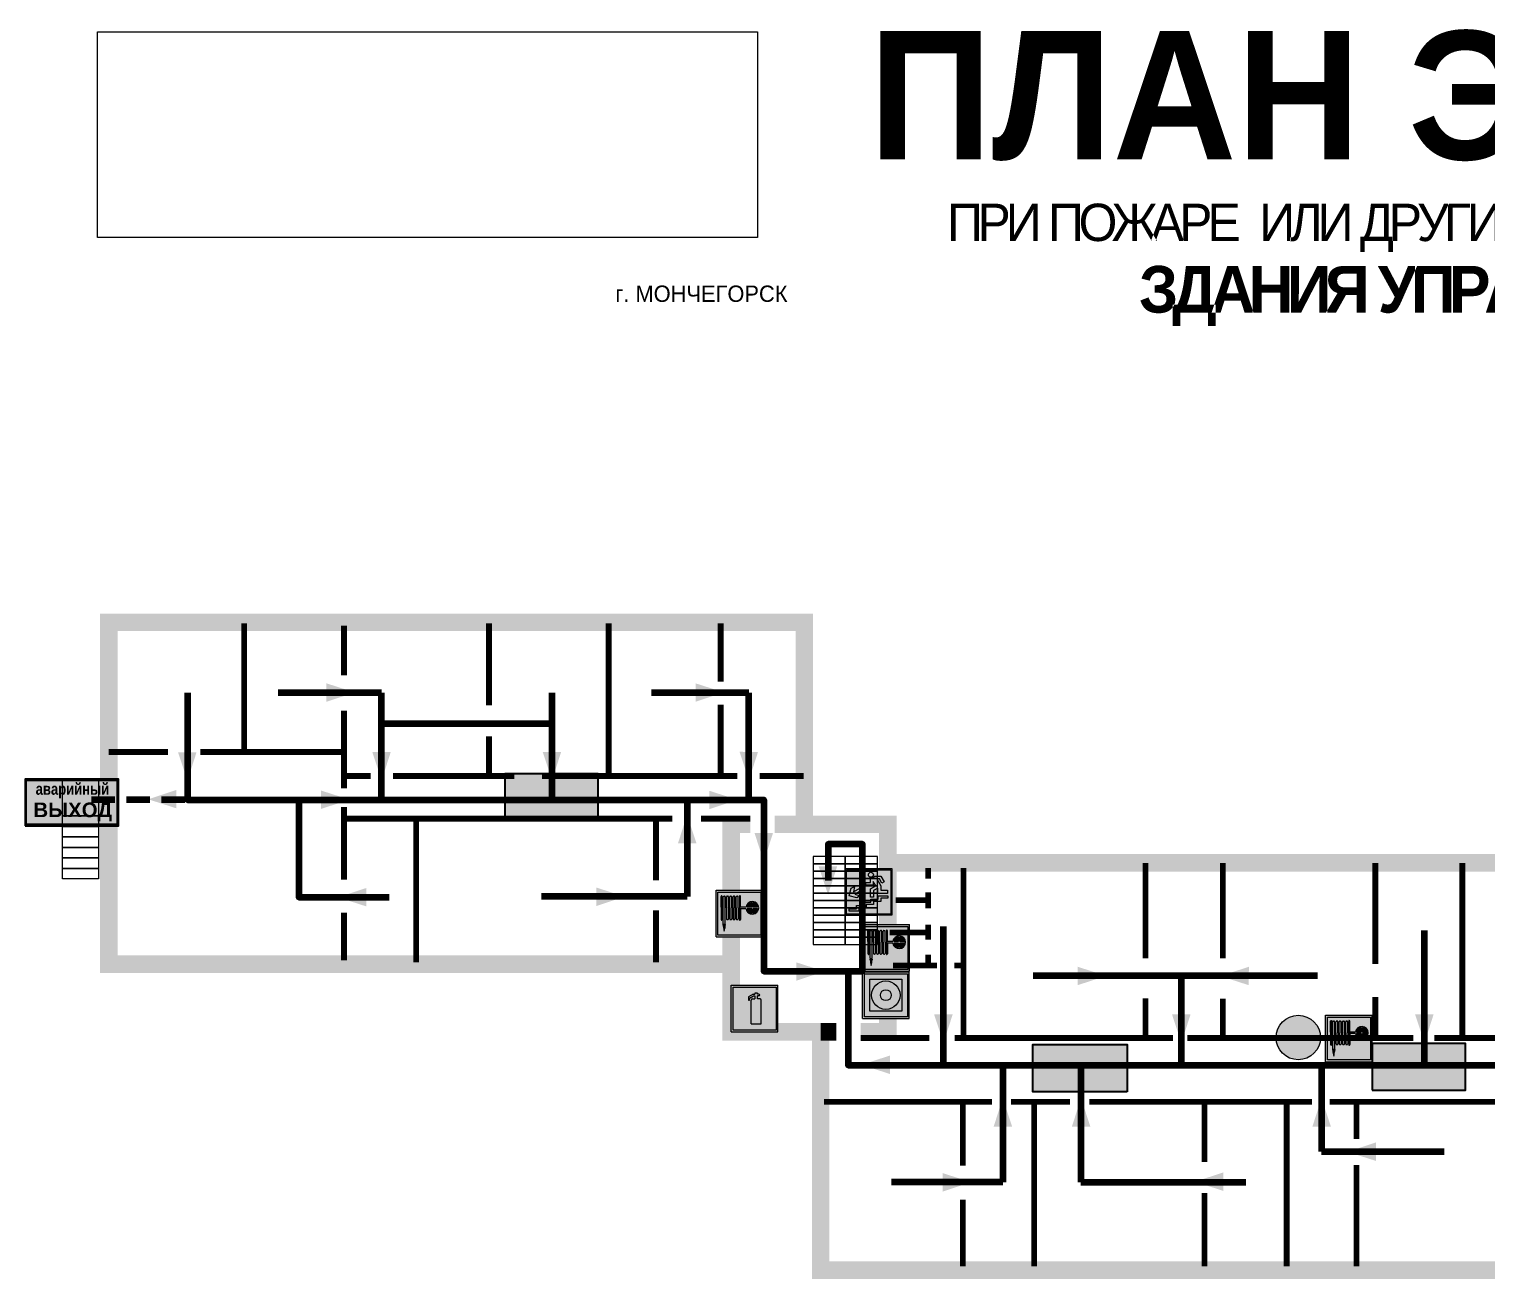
# Model space of a CAD drawing. Header units: millimetres. Extents: x 13810 to 67229, y 12374 to 21950.
# Drawn here: x 20973 to 21222.6, y 19645.2 to 19859.3 of the extents above; entities that cross this region are included whole.
import ezdxf

# ---------------------------------------------------------------- set-up
doc = ezdxf.new("R2010")
doc.units = ezdxf.units.MM
doc.linetypes.add('{ Wide Dash }', pattern=[12, 4, -2, 4, -2])
doc.layers.add('План_Штампы', color=7, linetype='Continuous')
doc.styles.add('обычный', font='arial.ttf')
picture_1 = doc.add_image_def('image1.jpg', size_in_pixel=(337, 105))

# ---------------------------------------------------------------- blocks, each defined once
blk = doc.blocks.new('A$C32E8229D')
at = {"true_color": 0xffffff}
blk.add_hatch(color=7, dxfattribs=at).paths.add_polyline_path([(0, 0), (0, -8), (16, -8), (16, 0)])
h = blk.add_hatch(color=126)
h.paths.add_polyline_path([(0.2, -0.2), (15.8, -0.2), (15.8, -7.8), (0.2, -7.8)])
h.paths.add_polyline_path([(13.49, -2.05), (12.08, -2.05), (11.37, -2.63, 0.162397), (11.29, -2.84), (11.29, -3.63), (10.35, -3.63), (10.35, -4.05), (11.68, -4.05), (11.68, -3.48), (12.26, -4.28), (11.29, -5.1), (11.29, -6.78), (11.85, -6.78), (11.85, -5.44), (12.8, -4.64), (12.8, -5.94), (14.46, -5.94), (14.46, -5.39), (13.45, -5.39), (13.45, -3.97), (12.46, -2.59), (13.15, -2.59), (13.69, -3.34), (14.18, -3)], flags=16)
h.paths.add_polyline_path([(10.74, -1.82, 1), (11.8, -1.82, 1)], flags=16)
h.paths.add_polyline_path([(9.39, -3.59), (5.99, -3.59), (6.56, -3.03), (5.91, -3.03), (5.1, -3.83), (5.91, -4.64), (6.56, -4.64), (5.99, -4.09), (9.39, -4.09)], flags=16)
h.paths.add_polyline_path([(4.29, -1.08), (1.72, -1.08), (1.72, -6.6), (4.29, -6.6)], flags=16)
at = {"color": 126}
blk.add_lwpolyline([(16, -8), (0, -8), (0, 0), (16, 0)], close=True, dxfattribs=at)
blk = doc.blocks.new('вниз 3')
at = {"lineweight": 0, "true_color": 0xffffff}
h = blk.add_hatch(color=7, dxfattribs=at)
h.dxf.hatch_style = 1
h.paths.add_polyline_path([(40997.5, -4475.69), (40997.25, -4475.28), (40995.76, -4476.15), (40995.97, -4475.23), (40995.39, -4475.56), (40995.05, -4476.83), (40996.33, -4477.17), (40996.91, -4476.83), (40996, -4476.55)], flags=0)
h.paths.add_polyline_path([(40999.81, -4473.95), (41000.22, -4473.95), (41000.64, -4474.67), (41001.03, -4474.43), (41000.46, -4473.49), (41000.42, -4473.49), (40999.43, -4473.49), (40998.68, -4473.92), (40998.68, -4474.57), (40997.88, -4474.57), (40997.88, -4475), (40999.14, -4475), (40999.14, -4474.43), (40999.14, -4474.38), (40999.59, -4475.15), (40998.72, -4475.67), (40998.72, -4477.06), (40999.24, -4477.06), (40999.24, -4475.96), (40999.95, -4475.56), (40999.95, -4476.43), (41001.61, -4476.43), (41001.61, -4475.88), (41000.47, -4475.88), (41000.47, -4475.12)], flags=0)
h.paths.add_polyline_path([(40999.2, -4473.24, 1), (40998.35, -4473.24, 1)], flags=0)
h.paths.add_polyline_path([(41000.46, -4477.26), (41001.69, -4477.26), (41001.69, -4476.84), (41000.03, -4476.84), (41000.03, -4477.39), (40998.78, -4477.39), (40998.78, -4477.95), (40997.53, -4477.95), (40997.53, -4478.5), (40996.29, -4478.5), (40996.29, -4479.06), (40995.05, -4479.06), (40995.05, -4479.48), (40995.29, -4479.48), (40996.72, -4479.48), (40996.72, -4478.92), (40997.97, -4478.92), (40997.97, -4478.36), (40999.2, -4478.36), (40999.2, -4477.81), (41000.46, -4477.81)], flags=0)
h.paths.add_polyline_path([(41002.37, -4472.17), (40994.37, -4472.17), (40994.37, -4480.17), (41002.37, -4480.17)])
h.paths.add_polyline_path([(41002.16, -4479.96), (40994.57, -4479.96), (40994.57, -4472.37), (41002.16, -4472.37)], flags=16)
h.paths.add_polyline_path([(41001.61, -4475.88), (41001.61, -4476.43), (40999.95, -4476.43), (40999.95, -4475.56), (40999.24, -4475.96), (40999.24, -4477.06), (40998.72, -4477.06), (40998.72, -4475.67), (40999.59, -4475.15), (40999.14, -4474.38), (40999.14, -4474.43), (40999.14, -4475), (40997.88, -4475), (40997.88, -4474.57), (40998.68, -4474.57), (40998.68, -4473.92), (40999.43, -4473.49), (41000.42, -4473.49), (41000.46, -4473.49), (41001.03, -4474.43), (41000.64, -4474.67), (41000.22, -4473.95), (40999.81, -4473.95), (41000.47, -4475.12), (41000.47, -4475.88)], flags=0)
h.paths.add_polyline_path([(41001.69, -4476.84), (41001.69, -4477.26), (41000.46, -4477.26), (41000.46, -4477.81), (40999.2, -4477.81), (40999.2, -4478.36), (40997.97, -4478.36), (40997.97, -4478.92), (40996.72, -4478.92), (40996.72, -4479.48), (40995.05, -4479.48), (40995.05, -4479.06), (40996.29, -4479.06), (40996.29, -4478.5), (40997.53, -4478.5), (40997.53, -4477.95), (40998.78, -4477.95), (40998.78, -4477.39), (41000.03, -4477.39), (41000.03, -4476.84)], flags=0)
h.paths.add_polyline_path([(40998.35, -4473.24, -1), (40999.2, -4473.24, -1)], flags=0)
h.paths.add_polyline_path([(40997.5, -4475.69), (40996, -4476.55), (40996.91, -4476.83), (40996.33, -4477.17), (40995.05, -4476.83), (40995.39, -4475.56), (40995.97, -4475.23), (40995.76, -4476.15), (40997.25, -4475.28)], flags=0)
at = {"lineweight": 0}
h = blk.add_hatch(color=126, dxfattribs=at)
h.dxf.hatch_style = 1
h.paths.add_polyline_path([(41002.16, -4472.37), (40994.57, -4472.37), (40994.57, -4479.96), (41002.16, -4479.96)])
h.paths.add_polyline_path([(40995.97, -4475.23), (40995.76, -4476.15), (40997.25, -4475.28), (40997.5, -4475.69), (40996, -4476.55), (40996.91, -4476.83), (40996.33, -4477.17), (40995.05, -4476.83), (40995.39, -4475.56)], flags=16)
h.paths.add_polyline_path([(40997.88, -4474.57), (40998.68, -4474.57), (40998.68, -4473.92), (40999.43, -4473.49), (41000.42, -4473.49), (41000.46, -4473.49), (41001.03, -4474.43), (41000.64, -4474.67), (41000.22, -4473.95), (40999.81, -4473.95), (41000.47, -4475.12), (41000.47, -4475.88), (41001.61, -4475.88), (41001.61, -4476.43), (40999.95, -4476.43), (40999.95, -4475.56), (40999.24, -4475.96), (40999.24, -4477.06), (40998.72, -4477.06), (40998.72, -4475.67), (40999.59, -4475.15), (40999.14, -4474.38), (40999.14, -4474.43), (40999.14, -4475), (40997.88, -4475)], flags=16)
h.paths.add_polyline_path([(40998.35, -4473.24, -1), (40999.2, -4473.24, -1)], flags=16)
h.paths.add_polyline_path([(40997.53, -4477.95), (40998.78, -4477.95), (40998.78, -4477.39), (41000.03, -4477.39), (41000.03, -4476.84), (41001.69, -4476.84), (41001.69, -4477.26), (41000.46, -4477.26), (41000.46, -4477.81), (40999.2, -4477.81), (40999.2, -4478.36), (40997.97, -4478.36), (40997.97, -4478.92), (40996.72, -4478.92), (40996.72, -4479.48), (40995.05, -4479.48), (40995.05, -4479.06), (40996.29, -4479.06), (40996.29, -4478.5), (40997.53, -4478.5)], flags=16)
at = {"lineweight": 0, "true_color": 0xffffff}
h = blk.add_hatch(color=7, dxfattribs=at)
h.dxf.hatch_style = 1
h.paths.add_polyline_path([(40999.2, -4473.24, 1), (40998.35, -4473.24, 1)])
h.paths.add_polyline_path([(40999.81, -4473.95), (41000.22, -4473.95), (41000.64, -4474.67), (41001.03, -4474.43), (41000.46, -4473.49), (41000.42, -4473.49), (40999.43, -4473.49), (40998.68, -4473.92), (40998.68, -4474.57), (40997.88, -4474.57), (40997.88, -4475), (40999.14, -4475), (40999.14, -4474.43), (40999.14, -4474.38), (40999.59, -4475.15), (40998.72, -4475.67), (40998.72, -4477.06), (40999.24, -4477.06), (40999.24, -4475.96), (40999.95, -4475.56), (40999.95, -4476.43), (41001.61, -4476.43), (41001.61, -4475.88), (41000.47, -4475.88), (41000.47, -4475.12)])
h.paths.add_polyline_path([(40999.2, -4477.81), (41000.46, -4477.81), (41000.46, -4477.26), (41001.69, -4477.26), (41001.69, -4476.84), (41000.03, -4476.84), (41000.03, -4477.39), (40998.78, -4477.39), (40998.78, -4477.95), (40997.53, -4477.95), (40997.53, -4478.5), (40996.29, -4478.5), (40996.29, -4479.06), (40995.05, -4479.06), (40995.05, -4479.48), (40995.29, -4479.48), (40996.72, -4479.48), (40996.72, -4478.92), (40997.97, -4478.92), (40997.97, -4478.36), (40999.2, -4478.36)])
h.paths.add_polyline_path([(40997.5, -4475.69), (40997.25, -4475.28), (40995.76, -4476.15), (40995.97, -4475.23), (40995.39, -4475.56), (40995.05, -4476.83), (40996.33, -4477.17), (40996.91, -4476.83), (40996, -4476.55)])
at = {"color": 126, "lineweight": 0}
for points in [[(40994.37, -4472.17), (41002.37, -4472.17), (41002.37, -4480.17), (40994.37, -4480.17)], [(40994.57, -4472.37), (41002.16, -4472.37), (41002.16, -4479.96), (40994.57, -4479.96)]]:
    blk.add_lwpolyline(points, close=True, dxfattribs=at)
for points in [[(40999.14, -4474.43), (40999.14, -4475), (40997.88, -4475), (40997.88, -4474.57), (40998.68, -4474.57), (40998.68, -4473.92), (40999.43, -4473.49), (41000.42, -4473.49), (41000.46, -4473.49), (41001.03, -4474.43), (41000.64, -4474.67), (41000.22, -4473.95), (40999.81, -4473.95), (41000.47, -4475.12), (41000.47, -4475.88), (41001.61, -4475.88), (41001.61, -4476.43), (40999.95, -4476.43), (40999.95, -4475.56), (40999.24, -4475.96), (40999.24, -4477.06), (40998.72, -4477.06), (40998.72, -4475.67), (40999.59, -4475.15), (40999.14, -4474.38), (40999.14, -4474.43)], [(40995.05, -4476.83), (40995.39, -4475.56), (40995.97, -4475.23), (40995.76, -4476.15), (40997.25, -4475.28), (40997.5, -4475.69), (40996, -4476.55), (40996.91, -4476.83), (40996.33, -4477.17), (40995.05, -4476.83)], [(40995.29, -4479.48), (40995.05, -4479.48), (40995.05, -4479.06), (40996.29, -4479.06), (40996.29, -4478.5), (40997.53, -4478.5), (40997.53, -4477.95), (40998.78, -4477.95), (40998.78, -4477.39), (41000.03, -4477.39), (41000.03, -4476.84), (41001.69, -4476.84), (41001.69, -4477.26), (41000.46, -4477.26), (41000.46, -4477.81), (40999.2, -4477.81), (40999.2, -4478.36), (40997.97, -4478.36), (40997.97, -4478.92), (40996.72, -4478.92), (40996.72, -4479.48), (40995.05, -4479.48)]]:
    blk.add_lwpolyline(points, dxfattribs=at)
blk.add_circle((40998.77, -4473.24), 0.426, dxfattribs=at)
blk = doc.blocks.new('A$C37112FD5')
at = {"true_color": 0xf5f5ff}
h = blk.add_hatch(color=7, dxfattribs=at)
h.dxf.hatch_style = 1
h.paths.add_polyline_path([(12.8, -7.4), (0, -7.4), (0, -20.2), (12.8, -20.2)])
h.paths.add_polyline_path([(12.29, -7.91), (12.29, -19.69), (0.51, -19.69), (0.51, -7.91)], flags=16)
h.paths.add_polyline_path([(4.98, -9.04, -0.42597), (5.17, -9.22), (5.17, -12.25), (5.17, -15.29, -0.432244), (4.98, -15.47), (4.83, -15.47, -0.42597), (4.64, -15.29), (4.64, -12.25), (4.64, -9.22, -0.432244), (4.83, -9.04)], flags=0)
h.paths.add_polyline_path([(4.28, -9.22), (4.28, -12.25), (4.28, -15.29, -0.432244), (4.09, -15.47), (3.94, -15.47, -0.42597), (3.75, -15.29), (3.75, -12.25), (3.75, -9.22, -0.432244), (3.94, -9.04), (4.09, -9.04, -0.42597)], flags=0)
h.paths.add_polyline_path([(5.72, -9.04), (5.87, -9.04, -0.42597), (6.06, -9.22), (6.06, -12.25), (6.06, -15.29, -0.432244), (5.87, -15.47), (5.72, -15.47, -0.42597), (5.53, -15.29), (5.53, -12.25), (5.53, -9.22, -0.432244)], flags=0)
h.paths.add_polyline_path([(6.42, -8.9), (6.5, -8.9, -0.42597), (6.69, -9.08), (6.69, -12.03), (8.21, -12.03, -15.824349), (8.21, -12.47), (6.69, -12.47), (6.69, -15.42, -0.432244), (6.5, -15.6), (6.42, -15.6)], flags=0)
h.paths.add_polyline_path([(3.39, -9.22), (3.39, -12.25), (3.39, -15.29, -0.432244), (3.2, -15.47), (3.05, -15.47, -0.42597), (2.85, -15.29), (2.85, -12.25), (2.85, -9.22, -0.432244), (3.05, -9.04), (3.2, -9.04, -0.42597)], flags=0)
h.paths.add_polyline_path([(2.5, -9.22), (2.5, -16.71), (1.96, -16.71), (1.96, -9.22, -0.432244), (2.15, -9.04), (2.31, -9.04, -0.42597)], flags=0)
h.paths.add_polyline_path([(1.61, -8.9), (1.61, -15.6), (1.57, -15.6, -0.42597), (1.37, -15.42), (1.37, -12.03), (1.37, -9.09, -0.432244), (1.57, -8.9)], flags=0)
h.paths.add_polyline_path([(9.76, -10.81), (9.76, -12.03), (8.49, -12.03, -0.336371)], flags=0)
h.paths.add_polyline_path([(8.49, -12.47), (9.76, -12.47), (9.76, -13.7, -0.336371)], flags=0)
h.paths.add_polyline_path([(10.11, -10.81, -0.336371), (11.38, -12.03), (10.11, -12.03)], flags=0)
h.paths.add_polyline_path([(10.11, -12.47), (11.38, -12.47, -0.336371), (10.11, -13.7)], flags=0)
h.paths.add_polyline_path([(2.5, -16.84), (2.5, -17.05), (1.97, -17.05), (1.97, -16.84)], flags=0)
h.paths.add_polyline_path([(2.5, -17.24, -0.033778), (2.24, -18.6, -0.033778), (1.97, -17.24)], flags=0)
h = blk.add_hatch(color=242)
h.dxf.hatch_style = 1
h.paths.add_polyline_path([(12.29, -7.91), (0.51, -7.91), (0.51, -19.69), (12.29, -19.69)])
h.paths.add_polyline_path([(6.42, -15.6), (6.42, -8.9), (6.5, -8.9, -0.42597), (6.69, -9.08), (6.69, -12.03), (8.21, -12.03, -15.824349), (8.21, -12.47), (6.69, -12.47), (6.69, -15.42, -0.432244), (6.5, -15.6)], flags=16)
h.paths.add_polyline_path([(5.87, -15.47), (5.72, -15.47, -0.42597), (5.53, -15.29), (5.53, -12.25), (5.53, -9.22, -0.432244), (5.72, -9.04), (5.87, -9.04, -0.42597), (6.06, -9.22), (6.06, -12.25), (6.06, -15.29, -0.432244)], flags=16)
h.paths.add_polyline_path([(4.98, -15.47), (4.83, -15.47, -0.42597), (4.64, -15.29), (4.64, -12.25), (4.64, -9.22, -0.432244), (4.83, -9.04), (4.98, -9.04, -0.42597), (5.17, -9.22), (5.17, -12.25), (5.17, -15.29, -0.432244)], flags=16)
h.paths.add_polyline_path([(4.09, -15.47), (3.94, -15.47, -0.42597), (3.75, -15.29), (3.75, -12.25), (3.75, -9.22, -0.432244), (3.94, -9.04), (4.09, -9.04, -0.42597), (4.28, -9.22), (4.28, -12.25), (4.28, -15.29, -0.432244)], flags=16)
h.paths.add_polyline_path([(3.2, -15.47), (3.05, -15.47, -0.42597), (2.85, -15.29), (2.85, -12.25), (2.85, -9.22, -0.432244), (3.05, -9.04), (3.2, -9.04, -0.42597), (3.39, -9.22), (3.39, -12.25), (3.39, -15.29, -0.432244)], flags=16)
h.paths.add_polyline_path([(2.5, -17.05), (1.97, -17.05), (1.97, -16.84), (2.5, -16.84)], flags=16)
h.paths.add_polyline_path([(2.5, -17.24, -0.033778), (2.24, -18.6, -0.033778), (1.97, -17.24)], flags=16)
h.paths.add_polyline_path([(2.5, -16.71), (1.96, -16.71), (1.96, -9.22, -0.432244), (2.15, -9.04), (2.31, -9.04, -0.42597), (2.5, -9.22)], flags=16)
h.paths.add_polyline_path([(1.61, -15.6), (1.57, -15.6, -0.42597), (1.37, -15.42), (1.37, -12.03), (1.37, -9.09, -0.432244), (1.57, -8.9), (1.61, -8.9)], flags=16)
h.paths.add_polyline_path([(8.49, -12.47), (9.76, -12.47), (9.76, -13.7, -0.336371)], flags=0)
h.paths.add_polyline_path([(10.11, -13.7), (10.11, -12.47), (11.38, -12.47, -0.336371)], flags=0)
h.paths.add_polyline_path([(8.49, -12.03, -0.336371), (9.76, -10.81), (9.76, -12.03)], flags=0)
h.paths.add_polyline_path([(10.11, -12.03), (10.11, -10.81, -0.336371), (11.38, -12.03)], flags=0)
h = blk.add_hatch(color=7, dxfattribs=at)
h.dxf.hatch_style = 1
h.paths.add_polyline_path([(1.61, -8.9), (1.57, -8.9, 0.432244), (1.37, -9.09), (1.37, -12.03), (1.37, -15.42, 0.42597), (1.57, -15.6), (1.61, -15.6)])
h.paths.add_polyline_path([(2.5, -9.22, 0.42597), (2.31, -9.04), (2.15, -9.04, 0.432244), (1.96, -9.22), (1.96, -16.71), (2.5, -16.71)])
h.paths.add_polyline_path([(2.5, -16.84), (1.97, -16.84), (1.97, -17.05), (2.5, -17.05)])
h.paths.add_polyline_path([(2.5, -17.24), (1.97, -17.24, 0.033778), (2.24, -18.6, 0.033778)])
h.paths.add_polyline_path([(3.39, -12.25), (3.39, -9.22, 0.42597), (3.2, -9.04), (3.05, -9.04, 0.432244), (2.85, -9.22), (2.85, -12.25), (2.85, -15.29, 0.42597), (3.05, -15.47), (3.2, -15.47, 0.432244), (3.39, -15.29)])
h.paths.add_polyline_path([(4.28, -12.25), (4.28, -9.22, 0.42597), (4.09, -9.04), (3.94, -9.04, 0.432244), (3.75, -9.22), (3.75, -12.25), (3.75, -15.29, 0.42597), (3.94, -15.47), (4.09, -15.47, 0.432244), (4.28, -15.29)])
h.paths.add_polyline_path([(5.17, -12.25), (5.17, -9.22, 0.42597), (4.98, -9.04), (4.83, -9.04, 0.432244), (4.64, -9.22), (4.64, -12.25), (4.64, -15.29, 0.42597), (4.83, -15.47), (4.98, -15.47, 0.432244), (5.17, -15.29)])
h.paths.add_polyline_path([(6.06, -12.25), (6.06, -9.22, 0.42597), (5.87, -9.04), (5.72, -9.04, 0.432244), (5.53, -9.22), (5.53, -12.25), (5.53, -15.29, 0.42597), (5.72, -15.47), (5.87, -15.47, 0.432244), (6.06, -15.29)])
h.paths.add_polyline_path([(6.69, -12.47), (8.21, -12.47, 15.824349), (8.21, -12.03), (6.69, -12.03), (6.69, -9.08, 0.42597), (6.5, -8.9), (6.42, -8.9), (6.42, -15.6), (6.5, -15.6, 0.432244), (6.69, -15.42)])
h.paths.add_polyline_path([(8.49, -12.47), (9.76, -12.47), (9.76, -13.7, -0.336371)], flags=16)
h.paths.add_polyline_path([(8.49, -12.03, -0.336371), (9.76, -10.81), (9.76, -12.03)], flags=16)
h.paths.add_polyline_path([(10.11, -12.47), (11.38, -12.47, -0.336371), (10.11, -13.7)], flags=16)
h.paths.add_polyline_path([(10.11, -12.03), (10.11, -10.81, -0.336371), (11.38, -12.03)], flags=16)
h = blk.add_hatch(color=242)
h.dxf.hatch_style = 1
h.paths.add_polyline_path([(9.76, -10.81, 0.336371), (8.49, -12.03), (9.76, -12.03)])
h.paths.add_polyline_path([(10.11, -10.81), (10.11, -12.03), (11.38, -12.03, 0.336371)])
h.paths.add_polyline_path([(11.38, -12.47), (10.11, -12.47), (10.11, -13.7, 0.336371)])
h.paths.add_polyline_path([(9.76, -12.47), (8.49, -12.47, 0.336371), (9.76, -13.7)])
at = {"color": 242, "lineweight": 5}
for p, q in [((0, -20.2), (0, -7.4)), ((0, -7.4), (12.8, -7.4)), ((12.8, -20.2), (12.8, -7.4)), ((1.37, -12.03), (1.37, -9.08)), ((1.57, -8.9), (1.61, -8.9)), ((1.61, -8.9), (1.61, -15.6)), ((1.96, -16.71), (1.96, -9.22)), ((2.15, -9.04), (2.31, -9.04)), ((2.5, -16.71), (2.5, -9.22)), ((2.85, -12.25), (2.85, -9.22)), ((3.05, -9.04), (3.2, -9.04)), ((3.39, -12.25), (3.39, -9.22)), ((3.75, -12.25), (3.75, -9.22)), ((3.94, -9.04), (4.09, -9.04)), ((4.28, -12.25), (4.28, -9.22)), ((4.64, -12.25), (4.64, -9.22)), ((4.83, -9.04), (4.98, -9.04)), ((5.17, -12.25), (5.17, -9.22)), ((5.53, -12.25), (5.53, -9.22)), ((5.72, -9.04), (5.87, -9.04)), ((6.06, -12.25), (6.06, -9.22)), ((6.42, -8.9), (6.42, -15.6)), ((6.5, -8.9), (6.42, -8.9)), ((6.69, -12.03), (6.69, -9.08)), ((9.76, -10.81), (9.76, -12.03)), ((10.11, -10.81), (10.11, -12.03)), ((1.37, -12.03), (1.37, -15.42)), ((1.57, -15.6), (1.61, -15.6)), ((2.85, -12.25), (2.85, -15.29)), ((3.05, -15.47), (3.2, -15.47)), ((3.39, -12.25), (3.39, -15.29)), ((3.75, -12.25), (3.75, -15.29)), ((3.94, -15.47), (4.09, -15.47)), ((4.28, -12.25), (4.28, -15.29)), ((4.64, -12.25), (4.64, -15.29)), ((4.83, -15.47), (4.98, -15.47)), ((5.17, -12.25), (5.17, -15.29)), ((5.53, -12.25), (5.53, -15.29)), ((5.72, -15.47), (5.87, -15.47)), ((6.06, -12.25), (6.06, -15.29)), ((6.42, -15.6), (6.5, -15.6)), ((8.21, -12.03), (6.69, -12.03)), ((8.21, -12.47), (6.69, -12.47)), ((6.69, -12.47), (6.69, -15.42)), ((9.76, -12.03), (8.49, -12.03)), ((9.76, -12.47), (8.49, -12.47)), ((9.76, -12.47), (9.76, -13.7)), ((11.38, -12.03), (10.11, -12.03)), ((11.38, -12.47), (10.11, -12.47)), ((10.11, -12.47), (10.11, -13.7)), ((1.96, -16.71), (2.5, -16.71)), ((1.97, -16.84), (2.5, -16.84)), ((1.97, -17.05), (1.97, -16.84)), ((2.5, -17.05), (1.97, -17.05)), ((1.97, -17.24), (2.5, -17.24)), ((2.5, -16.84), (2.5, -17.05)), ((0, -20.2), (12.8, -20.2))]:
    blk.add_line(p, q, dxfattribs=at)
blk.add_lwpolyline([(0.51, -7.91), (12.29, -7.91), (12.29, -19.69), (0.51, -19.69)], close=True, dxfattribs=at)
for centre, radius, start, end in [((1.56, -9.09), 0.182, 87.1027, 180.6071), ((2.15, -9.22), 0.182, 87.1027, 180.6071), ((2.32, -9.22), 0.182, 359.3929, 92.8973), ((3.04, -9.22), 0.182, 87.1027, 180.6071), ((3.21, -9.22), 0.182, 359.3929, 92.8973), ((3.93, -9.22), 0.182, 87.1027, 180.6071), ((4.1, -9.22), 0.182, 359.3929, 92.8973), ((4.82, -9.22), 0.182, 87.1027, 180.6071), ((4.99, -9.22), 0.182, 359.3929, 92.8973), ((5.71, -9.22), 0.182, 87.1027, 180.6071), ((5.88, -9.22), 0.182, 359.3929, 92.8973), ((6.51, -9.09), 0.182, 359.3929, 92.8973), ((9.93, -12.25), 1.74, 187.2319, 172.7681), ((9.93, -12.25), 1.46, 96.9927, 171.3585), ((9.93, -12.25), 1.46, 8.6415, 83.0073), ((1.56, -15.42), 0.182, 179.3929, 272.8973), ((3.04, -15.29), 0.182, 179.3929, 272.8973), ((3.21, -15.29), 0.182, 267.1027, 0.6071), ((3.93, -15.29), 0.182, 179.3929, 272.8973), ((4.1, -15.29), 0.182, 267.1027, 0.6071), ((4.82, -15.29), 0.182, 179.3929, 272.8973), ((4.99, -15.29), 0.182, 267.1027, 0.6071), ((5.71, -15.29), 0.182, 179.3929, 272.8973), ((5.88, -15.29), 0.182, 267.1027, 0.6071), ((6.51, -15.42), 0.182, 267.1027, 0.6071), ((9.93, -12.25), 1.46, 188.6415, 263.0073), ((9.93, -12.25), 1.46, 276.9927, 351.3585), ((12.17, -15.98), 10.27, 187.041, 194.7793), ((-7.7, -15.98), 10.27, 345.2207, 352.959)]:
    blk.add_arc(centre, radius, start, end, dxfattribs=at)
blk = doc.blocks.new('A$C3AD82952')
at = {"true_color": 0xf5f5ff}
h = blk.add_hatch(color=7, dxfattribs=at)
h.dxf.hatch_style = 1
h.paths.add_polyline_path([(8.21, 8.73, 0.414214), (7.89, 9.05), (7.22, 9.05), (7.22, 9.92), (7.59, 9.92, 1), (7.57, 10.36), (7.22, 10.36), (7.22, 10.6), (6.43, 10.6), (6.43, 10.36), (6.01, 10.36), (4.74, 9.59), (4.74, 8.69), (4.98, 8.73), (4.98, 9.26), (6.12, 9.91), (6.43, 9.91), (6.43, 9.05), (5.76, 9.05, 0.414214), (5.44, 8.73), (5.44, 2.2), (8.21, 2.2)], flags=0)
h.paths.add_polyline_path([(12.8, 12.8), (0, 12.8), (0, 0), (12.8, 0)])
h.paths.add_polyline_path([(0.51, 12.29), (12.29, 12.29), (12.29, 0.51), (0.51, 0.51)], flags=16)
h.paths.add_polyline_path([(4.74, 9.59), (6.01, 10.36), (6.43, 10.36), (6.43, 10.6), (7.22, 10.6), (7.22, 10.36), (7.59, 10.36, -0.94586), (7.59, 9.92), (7.22, 9.92), (7.22, 9.05), (7.89, 9.05, -0.414214), (8.21, 8.73), (8.21, 2.2), (5.44, 2.2), (5.44, 8.73, -0.414214), (5.76, 9.05), (6.43, 9.05), (6.43, 9.91), (6.12, 9.91), (4.98, 9.26), (4.98, 8.73), (4.74, 8.69)], flags=0)
h = blk.add_hatch(color=242)
h.dxf.hatch_style = 1
h.paths.add_polyline_path([(12.29, 12.29), (0.51, 12.29), (0.51, 0.51), (12.29, 0.51)])
h.paths.add_polyline_path([(4.74, 8.69), (4.74, 9.59), (6.01, 10.36), (6.43, 10.36), (6.43, 10.6), (7.22, 10.6), (7.22, 10.36), (7.59, 10.36, -0.94586), (7.59, 9.92), (7.22, 9.92), (7.22, 9.05), (7.89, 9.05, -0.414214), (8.21, 8.73), (8.21, 2.2), (5.44, 2.2), (5.44, 8.73, -0.414214), (5.76, 9.05), (6.43, 9.05), (6.43, 9.91), (6.12, 9.91), (4.98, 9.26), (4.98, 8.73)], flags=16)
h = blk.add_hatch(color=7, dxfattribs=at)
h.dxf.hatch_style = 1
h.paths.add_polyline_path([(8.21, 8.73, 0.414214), (7.89, 9.05), (7.22, 9.05), (7.22, 9.92), (7.59, 9.92, 1), (7.57, 10.36), (7.22, 10.36), (7.22, 10.6), (6.43, 10.6), (6.43, 10.36), (6.01, 10.36), (4.74, 9.59), (4.74, 8.69), (4.98, 8.73), (4.98, 9.26), (6.12, 9.91), (6.43, 9.91), (6.43, 9.05), (5.76, 9.05, 0.414214), (5.44, 8.73), (5.44, 2.2), (8.21, 2.2)])
at = {"color": 242, "lineweight": 5}
for p, q in [((0, 0), (0, 12.8)), ((0, 12.8), (12.8, 12.8)), ((12.8, 0), (12.8, 12.8)), ((6.01, 10.36), (4.74, 9.59)), ((4.74, 9.59), (4.74, 8.69)), ((4.74, 8.69), (4.98, 8.73)), ((4.98, 9.26), (6.12, 9.91)), ((4.98, 8.73), (4.98, 9.26)), ((5.44, 2.2), (5.44, 8.73)), ((5.76, 9.05), (6.43, 9.05)), ((6.01, 10.36), (6.43, 10.36)), ((6.12, 9.91), (6.43, 9.91)), ((7.22, 10.6), (6.43, 10.6)), ((6.43, 10.6), (6.43, 10.36)), ((6.43, 9.91), (6.43, 9.05)), ((7.22, 10.36), (7.22, 10.6)), ((7.59, 10.36), (7.22, 10.36)), ((7.22, 9.05), (7.22, 9.92)), ((7.59, 9.92), (7.22, 9.92)), ((7.89, 9.05), (7.22, 9.05)), ((8.21, 2.2), (8.21, 8.73)), ((0, 0), (12.8, 0)), ((5.44, 2.2), (8.21, 2.2))]:
    blk.add_line(p, q, dxfattribs=at)
blk.add_lwpolyline([(0.51, 12.29), (12.29, 12.29), (12.29, 0.51), (0.51, 0.51)], close=True, dxfattribs=at)
for centre, radius, start, end in [((5.76, 8.73), 0.32, 90, 180), ((7.58, 10.14), 0.223, 273.1875, 86.8125), ((7.89, 8.73), 0.32, 0, 90)]:
    blk.add_arc(centre, radius, start, end, dxfattribs=at)
blk = doc.blocks.new('A$C54414219')
at = {"true_color": 0xffffff}
h = blk.add_hatch(color=7, dxfattribs=at)
h.paths.add_polyline_path([(2.39, -9.45), (2.39, -18.3), (11.23, -18.3), (11.23, -9.45)], flags=0)
h.paths.add_polyline_path([(10.71, -13.87, -1), (2.92, -13.87, -1)], flags=0)
h.paths.add_polyline_path([(8.3, -13.87, -1), (5.33, -13.87, -1)], flags=0)
h.paths.add_polyline_path([(0.41, -7.47), (0.41, -20.27), (13.21, -20.27), (13.21, -7.47)])
h.paths.add_polyline_path([(0.92, -19.77), (12.71, -19.77), (12.71, -7.98), (0.92, -7.98)], flags=16)
h.paths.add_polyline_path([(11.23, -9.45), (11.23, -18.3), (2.39, -18.3), (2.39, -9.45)], flags=0)
at = {"lineweight": 5}
h = blk.add_hatch(color=242, dxfattribs=at)
h.paths.add_polyline_path([(12.71, -7.98), (0.92, -7.98), (0.92, -19.77), (12.71, -19.77)])
h.paths.add_polyline_path([(11.23, -18.3), (2.39, -18.3), (2.39, -9.45), (11.23, -9.45)], flags=16)
h.paths.add_polyline_path([(10.71, -13.87, -1), (2.92, -13.87, -1)], flags=0)
h.paths.add_polyline_path([(8.3, -13.87, -1), (5.33, -13.87, -1)], flags=0)
at = {"true_color": 0xffffff}
h = blk.add_hatch(color=7, dxfattribs=at)
h.paths.add_polyline_path([(2.39, -9.45), (2.39, -18.3), (11.23, -18.3), (11.23, -9.45)])
h.paths.add_polyline_path([(10.71, -13.87, -1), (2.92, -13.87, -1)], flags=16)
h.paths.add_polyline_path([(8.3, -13.87, -1), (5.33, -13.87, -1)], flags=0)
at = {"lineweight": 5}
h = blk.add_hatch(color=242, dxfattribs=at)
h.paths.add_polyline_path([(2.92, -13.87, 1), (10.71, -13.87, 1)])
h.paths.add_polyline_path([(8.3, -13.87, -1), (5.33, -13.87, -1)], flags=16)
at = {"color": 242, "lineweight": 5}
for p, q in [((0.41, -20.27), (0.41, -7.47)), ((0.41, -7.47), (13.21, -7.47)), ((0.41, -7.47), (13.21, -7.47)), ((13.21, -20.27), (13.21, -7.47)), ((0.41, -20.27), (13.21, -20.27))]:
    blk.add_line(p, q, dxfattribs=at)
for points in [[(0.92, -7.98), (12.71, -7.98), (12.71, -19.77), (0.92, -19.77)], [(2.39, -9.45), (11.23, -9.45), (11.23, -18.3), (2.39, -18.3)]]:
    blk.add_lwpolyline(points, close=True, dxfattribs=at)
for radius in [3.89, 1.49]:
    blk.add_circle((6.81, -13.87), radius, dxfattribs=at)
blk = doc.blocks.new('A$C41C009D9')
at = {"true_color": 0xffffff}
blk.add_hatch(color=7, dxfattribs=at).paths.add_polyline_path([(0, 8), (-16, 8), (-16, 0), (0, 0)])
h = blk.add_hatch(color=126)
h.dxf.hatch_style = 1
h.paths.add_polyline_path([(-15.8, 7.8), (-15.8, 0.2), (-0.2, 0.2), (-0.2, 7.8)])
at = {"color": 126}
for points in [[(-16, 0), (0, 0), (0, 8), (-16, 8)], [(-16, 0), (0, 0), (0, 8), (-16, 8)], [(-15.8, 7.8), (-0.2, 7.8), (-0.2, 0.2), (-15.8, 0.2)]]:
    blk.add_lwpolyline(points, close=True, dxfattribs=at)
at = {"color": 7, "true_color": 0xffffff, "insert": (-15.8, 7.3), "char_height": 2.5, "width": 15.5999, "attachment_point": 1, "style": 'обычный'}
blk.add_mtext('\\pi1.6133;{\\fArial|b1|i0|c204|p34;\\H0.8x;\\W0.8;аварийный\\H1.25x;\\W1;\\P\\pi1.2327;ВЫХОД}', dxfattribs=at)
blk = doc.blocks.new('A$C7B8C2D5B')
at = {"lineweight": 0}
h = blk.add_hatch(color=5, dxfattribs=at)
h.dxf.hatch_style = 1
h.paths.add_polyline_path([(1.4, -3.02, 1), (-2.11, -3.02, 1)])
at = {"color": 5, "lineweight": 0}
blk.add_circle((-0.36, -3.02), 1.75, dxfattribs=at)

msp = doc.modelspace()

# ---------------------------------------------------------------- linework, layer by layer
at = {"lineweight": 100}
for points, const_width in [([(20986.62, 19728.94), (20986.62, 19757.65), (21105.81, 19757.65), (21105.81, 19723.04), (21120.14, 19723.04), (21120.14, 19716.44), (21248.94, 19716.44), (21248.94, 19724.07), (21279.97, 19724.07), (21279.97, 19716.44), (21408.01, 19716.44), (21408.01, 19722.87), (21420.81, 19722.87), (21420.81, 19725.59)], 3), ([(21009.82, 19735.23), (21009.82, 19757.51)], 1), ([(21051.77, 19743.44), (21051.77, 19757.51)], 1), ([(21072.28, 19731.32), (21072.28, 19757.51)], 1), ([(21091.48, 19747.5), (21091.48, 19757.51)], 1), ([(21026.94, 19748.55), (21026.94, 19757.09)], 1), ([(21026.94, 19729.22), (21026.94, 19742.5)], 1), ([(21091.48, 19731.32), (21091.48, 19743.53)], 1), ([(21051.77, 19731.32), (21051.77, 19738.13)], 1), ([(20986.62, 19735.43), (20996.78, 19735.43)], 1), ([(21002.3, 19735.43), (21026.5, 19735.43)], 1), ([(21538.57, 19732.42), (21538.57, 19698.46), (21432.41, 19698.46), (21432.41, 19687.63), (21420.84, 19687.63), (21420.84, 19646.66), (21108.61, 19646.66), (21108.61, 19687.48), (21093.29, 19687.48), (21093.29, 19699.09), (20986.62, 19699.09), (20986.62, 19725.26)], 3), ([(21026.55, 19731.32), (21031.49, 19731.32)], 1), ([(21035.31, 19731.32), (21056.1, 19731.32)], 1), ([(21060.85, 19731.32), (21076.1, 19731.32)], 1), ([(21076.1, 19731.32), (21080.59, 19731.32)], 1), ([(21080.59, 19731.32), (21094.33, 19731.32)], 1), ([(21098.14, 19731.32), (21105.69, 19731.32)], 1), ([(21037.51, 19724.03), (21026.93, 19724.03), (21026.93, 19726.01), (21026.93, 19713.58)], 1), ([(21043.69, 19724.03), (21037.51, 19724.03)], 1), ([(21039.29, 19724.03), (21039.29, 19699.4)], 1), ([(21050.69, 19724.03), (21043.69, 19724.03)], 1), ([(21070.99, 19724.03), (21050.69, 19724.03)], 1), ([(21083.18, 19724.03), (21070.99, 19724.03)], 1), ([(21080.39, 19724.03), (21080.39, 19713.45)], 1), ([(21096.57, 19724.03), (21088.11, 19724.03)], 1), ([(21093.29, 19699.09), (21093.29, 19723.04), (21096.58, 19723.04)], 3), ([(21105.81, 19723.04), (21100.76, 19723.04)], 3), ([(21115.47, 19687.48), (21120.14, 19687.48), (21120.14, 19716.44)], 3), ([(21127.03, 19713.75), (21127.03, 19715.58)], 1), ([(21131.51, 19698.85), (21133.11, 19698.85), (21133.11, 19715.58), (21133.11, 19686.84)], 1), ([(21164.29, 19700.08), (21164.29, 19716.4)], 1), ([(21177.54, 19700.06), (21177.54, 19716.4)], 1), ([(21203.69, 19699.9), (21203.69, 19716.4)], 1), ([(21218.59, 19686.44), (21218.59, 19716.4)], 1), ([(21127.03, 19710.06), (21121.5, 19710.06)], 1), ([(21127.03, 19708.63), (21127.03, 19711.4)], 1), ([(21026.93, 19707.92), (21026.93, 19699.74)], 1), ([(21080.39, 19708.3), (21080.39, 19699.4)], 1), ([(21127.03, 19703.28), (21127.03, 19705.86)], 1), ([(21127.03, 19704.52), (21120.44, 19704.52)], 1), ([(21127.03, 19698.95), (21127.03, 19700.74)], 1), ([(21203.69, 19699.09), (21203.69, 19701.69)], 1), ([(21120.99, 19698.85), (21128.55, 19698.85)], 1), ([(21164.29, 19686.44), (21164.29, 19693.23)], 1), ([(21177.54, 19686.44), (21177.54, 19693.15)], 1), ([(21203.69, 19686.44), (21203.69, 19693.46)], 1), ([(21108.61, 19687.48), (21111.28, 19687.48)], 3), ([(21115.45, 19686.44), (21127.26, 19686.44)], 1), ([(21131.61, 19686.44), (21146.14, 19686.44)], 1), ([(21146.14, 19686.44), (21168.98, 19686.44)], 1), ([(21171.46, 19686.44), (21189.81, 19686.44)], 1), ([(21189.76, 19686.44), (21210.2, 19686.44)], 1), ([(21213.8, 19686.44), (21224.73, 19686.44)], 1), ([(21109.19, 19675.49), (21119.62, 19675.49)], 1), ([(21119.62, 19675.49), (21137.97, 19675.49)], 1), ([(21132.98, 19675.49), (21132.98, 19664.54)], 1), ([(21141.21, 19675.49), (21151.35, 19675.49)], 1), ([(21145.2, 19675.49), (21145.2, 19647.3)], 1), ([(21154.66, 19675.49), (21180.21, 19675.49)], 1), ([(21174.41, 19675.49), (21174.41, 19665.19)], 1), ([(21180.08, 19675.49), (21192.85, 19675.49)], 1), ([(21188.47, 19675.49), (21188.47, 19663.46)], 1), ([(21195.87, 19675.49), (21214.3, 19675.49)], 1), ([(21200.46, 19675.49), (21200.46, 19669.12)], 1), ([(21214.3, 19675.49), (21239.19, 19675.49)], 1), ([(21188.47, 19664.01), (21188.47, 19647.3)], 1), ([(21200.46, 19664.68), (21200.46, 19647.3)], 1), ([(21174.41, 19659.88), (21174.41, 19647.3)], 1), ([(21132.98, 19658.75), (21132.98, 19647.3)], 1)]:
    msp.add_lwpolyline(points, dxfattribs=dict(at, const_width=const_width))
at = {"color": 126, "lineweight": 100, "true_color": 0x008754}
for points in [[(21000.1, 19745.6), (21000.1, 19727.26), (21096.31, 19727.26), (21096.31, 19745.6)], [(21033.37, 19745.6), (21015.62, 19745.6)], [(21033.37, 19727.26), (21033.37, 19745.6)], [(21062.61, 19727.26), (21062.61, 19745.6)], [(21096.31, 19745.6), (21079.63, 19745.6)], [(21113.35, 19697.9), (21113.35, 19681.79), (21416.76, 19681.79), (21416.76, 19697.31), (21426.19, 19697.31), (21426.19, 19744.52)], [(21062.61, 19740.25), (21033.37, 19740.25)], [(21019.21, 19727.26), (21019.21, 19710.55), (21034.68, 19710.55)], [(21085.72, 19727.26), (21085.72, 19710.69)], [(21096.31, 19727.26), (21098.86, 19727.26), (21098.86, 19697.9), (21115.79, 19697.9), (21115.79, 19719.64), (21109.93, 19719.64), (21109.93, 19713.42)], [(21085.72, 19710.69), (21060.78, 19710.69)], [(21129.67, 19681.79), (21129.67, 19705.56)], [(21212.09, 19681.79), (21212.09, 19704.86)], [(21193.74, 19697.06), (21145.06, 19697.06)], [(21170.44, 19681.79), (21170.44, 19697.06)], [(21139.83, 19681.79), (21139.83, 19661.74)], [(21153.23, 19681.79), (21153.23, 19661.74)], [(21194.46, 19681.79), (21194.46, 19666.97)], [(21194.46, 19666.97), (21215.48, 19666.97)], [(21139.83, 19661.74), (21120.75, 19661.74)], [(21153.23, 19661.74), (21181.51, 19661.74)]]:
    msp.add_lwpolyline(points, dxfattribs=at)
at = {"lineweight": 0}
for points in [[(20978.7, 19730.8), (20984.86, 19730.8), (20984.86, 19724.5), (20978.7, 19724.5)], [(20978.7, 19724.5), (20984.86, 19724.5), (20984.86, 19722.7), (20978.7, 19722.7)], [(20978.7, 19722.7), (20984.86, 19722.7), (20984.86, 19720.9), (20978.7, 19720.9)], [(20978.7, 19720.9), (20984.86, 19720.9), (20984.86, 19719.1), (20978.7, 19719.1)], [(20978.7, 19719.1), (20984.86, 19719.1), (20984.86, 19717.3), (20978.7, 19717.3)], [(20978.7, 19717.3), (20984.86, 19717.3), (20984.86, 19715.5), (20978.7, 19715.5)], [(20978.7, 19715.5), (20984.86, 19715.5), (20984.86, 19713.7), (20978.7, 19713.7)], [(21107.31, 19716.28), (21112.83, 19716.28), (21112.83, 19717.54), (21107.31, 19717.54)], [(21107.31, 19715.02), (21112.83, 19715.02), (21112.83, 19716.28), (21107.31, 19716.28)], [(21112.83, 19716.28), (21118.36, 19716.28), (21118.36, 19717.54), (21112.83, 19717.54)], [(21112.83, 19715.02), (21118.36, 19715.02), (21118.36, 19716.28), (21112.83, 19716.28)], [(21107.31, 19713.76), (21112.83, 19713.76), (21112.83, 19715.02), (21107.31, 19715.02)], [(21107.31, 19712.5), (21112.83, 19712.5), (21112.83, 19713.76), (21107.31, 19713.76)], [(21112.83, 19713.76), (21118.36, 19713.76), (21118.36, 19715.02), (21112.83, 19715.02)], [(21112.83, 19712.5), (21118.36, 19712.5), (21118.36, 19713.76), (21112.83, 19713.76)], [(21107.31, 19711.25), (21112.83, 19711.25), (21112.83, 19712.5), (21107.31, 19712.5)], [(21107.31, 19709.99), (21112.83, 19709.99), (21112.83, 19711.25), (21107.31, 19711.25)], [(21112.83, 19711.25), (21118.36, 19711.25), (21118.36, 19712.5), (21112.83, 19712.5)], [(21112.83, 19709.99), (21118.36, 19709.99), (21118.36, 19711.25), (21112.83, 19711.25)], [(21107.31, 19708.73), (21112.83, 19708.73), (21112.83, 19709.99), (21107.31, 19709.99)], [(21107.31, 19707.47), (21112.83, 19707.47), (21112.83, 19708.73), (21107.31, 19708.73)], [(21112.83, 19708.73), (21118.36, 19708.73), (21118.36, 19709.99), (21112.83, 19709.99)], [(21112.83, 19707.47), (21118.36, 19707.47), (21118.36, 19708.73), (21112.83, 19708.73)], [(21107.31, 19706.21), (21112.83, 19706.21), (21112.83, 19707.47), (21107.31, 19707.47)], [(21107.31, 19704.95), (21112.83, 19704.95), (21112.83, 19706.21), (21107.31, 19706.21)], [(21112.83, 19706.21), (21118.36, 19706.21), (21118.36, 19707.47), (21112.83, 19707.47)], [(21112.83, 19704.95), (21118.36, 19704.95), (21118.36, 19706.21), (21112.83, 19706.21)], [(21107.31, 19703.69), (21112.83, 19703.69), (21112.83, 19704.95), (21107.31, 19704.95)], [(21107.31, 19702.44), (21112.83, 19702.44), (21112.83, 19703.69), (21107.31, 19703.69)], [(21112.83, 19703.69), (21118.36, 19703.69), (21118.36, 19704.95), (21112.83, 19704.95)], [(21112.83, 19702.44), (21118.36, 19702.44), (21118.36, 19703.69), (21112.83, 19703.69)]]:
    msp.add_lwpolyline(points, close=True, dxfattribs=at)
at = {"color": 126, "linetype": '{ Wide Dash }', "lineweight": 100, "true_color": 0x008754}
msp.add_lwpolyline([(20999.64, 19727.26), (20981.7, 19727.26)], dxfattribs=at)
at = {"layer": 'План_Штампы', "color": 126, "true_color": 0x008754}
for points in [[(21023.91, 19744.04), (21023.92, 19747.21), (21028.77, 19745.64)], [(21087.17, 19744.05), (21087.17, 19747.21), (21092.02, 19745.65)], [(20998.49, 19735.39), (21001.65, 19735.38), (21000.09, 19730.53)], [(21031.78, 19735.45), (21034.94, 19735.44), (21033.38, 19730.59)], [(21060.98, 19735.46), (21064.14, 19735.45), (21062.58, 19730.6)], [(21094.72, 19735.47), (21097.88, 19735.46), (21096.32, 19730.61)], [(20984.51, 19728.85), (20984.51, 19725.69), (20979.66, 19727.25)], [(20998.22, 19728.94), (20998.22, 19725.78), (20993.37, 19727.34)], [(21022.99, 19725.68), (21022.99, 19728.84), (21027.84, 19727.28)], [(21089.52, 19725.64), (21089.52, 19728.8), (21094.37, 19727.24)], [(21087.33, 19719.81), (21084.17, 19719.81), (21085.73, 19724.66)], [(21097.28, 19721.54), (21100.44, 19721.54), (21098.88, 19716.69)], [(21108.28, 19715.83), (21111.44, 19715.83), (21109.88, 19710.98)], [(21030.77, 19712.14), (21030.76, 19708.98), (21025.91, 19710.54)], [(21070.19, 19709.05), (21070.19, 19712.21), (21075.04, 19710.65)], [(21104.42, 19696.24), (21104.42, 19699.4), (21109.28, 19697.84)], [(21152.66, 19695.48), (21152.67, 19698.64), (21157.52, 19697.08)], [(21182, 19698.64), (21181.99, 19695.48), (21177.14, 19697.04)], [(21128.07, 19690.46), (21131.24, 19690.46), (21129.67, 19685.61)], [(21168.84, 19690.46), (21172, 19690.46), (21170.44, 19685.61)], [(21210.5, 19690.46), (21213.66, 19690.46), (21212.1, 19685.61)], [(21120.48, 19683.43), (21120.48, 19680.27), (21115.62, 19681.83)], [(21141.43, 19671.25), (21138.27, 19671.26), (21139.83, 19676.11)], [(21154.84, 19671.25), (21151.68, 19671.26), (21153.24, 19676.11)], [(21196.06, 19671.25), (21192.9, 19671.26), (21194.46, 19676.11)], [(21203.77, 19668.53), (21203.77, 19665.37), (21198.91, 19666.93)], [(21129.53, 19660.12), (21129.53, 19663.28), (21134.38, 19661.72)], [(21177.61, 19663.4), (21177.61, 19660.24), (21172.76, 19661.8)]]:
    msp.add_solid(points, dxfattribs=at)

# ---------------------------------------------------------------- block references
msp.add_blockref('A$C41C009D9', (20988.27, 19722.81))
at = {"color": 126, "true_color": 0x008754}
msp.add_blockref('вниз 3', (-19881.54, 24187.64), dxfattribs=at)
for name, p, xscale, yscale, zscale in [('A$C37112FD5', (21090.7, 19716.38), 0.6249984004534781, 0.6249984004534781, 0.6249984004534781), ('A$C37112FD5', (21115.87, 19710.49), 0.6249984004534781, 0.6249984004534781, 0.6249984004534781), ('A$C54414219', (21115.53, 19702.44), 0.625, 0.625, 0.625), ('A$C3AD82952', (21093.29, 19687.48), 0.625, 0.625, 0.625), ('A$C7B8C2D5B', (21191.25, 19693.09), 2.177419353276491, 2.177419353276491, 2.177419353276491), ('A$C37112FD5', (21195.15, 19694.97), 0.6249984004534781, 0.6249984004534781, 0.6249984004534781)]:
    msp.add_blockref(name, p, dxfattribs=dict(xscale=xscale, yscale=yscale, zscale=zscale))
at = {"layer": 'План_Штампы', "color": 126, "true_color": 0x008754, "xscale": -1}
for p in [(21070.51, 19731.71), (21219.15, 19685.5)]:
    msp.add_blockref('A$C32E8229D', p, dxfattribs=at)
at = {"layer": 'План_Штампы', "color": 126, "true_color": 0x008754, "xscale": 1.012510887696, "yscale": 1.012510887696, "zscale": 1.012510887696, "rotation": 359.9978653237144}
msp.add_blockref('A$C32E8229D', (21144.97, 19685.31), dxfattribs=at)

# ---------------------------------------------------------------- texts
at = {"lineweight": 0, "style": 'обычный'}
for s, insert, char_height, width, attachment_point in [('{\\fProxima Nova Rg|b1|i0|c204|p2;ПЛАН ЭВАКУАЦИИ}', (21116.86, 19858.98), 22, 493.8901, 1), ('\\pi-8.4,l8.4,t8.4;{\\fProxima Nova Rg|b0|i0|c204|p2;г. МОНЧЕГОРСК\\H1.1997x; }', (21088.18, 19813.95), 2.8, 126.6484, 5)]:
    msp.add_mtext(s, dxfattribs=dict(at, insert=insert, char_height=char_height, width=width, attachment_point=attachment_point))
at = {"color": 0, "lineweight": 0, "insert": (21267.73, 19829.57), "char_height": 8, "width": 449.2158, "attachment_point": 5, "style": 'обычный'}
msp.add_mtext('{\\fArial Black|b1|i0|c204|p34;\\H2x;\\T0.85;  \\fArial Narrow|b0|i0|c204|p34;\\H0.8x;\\W0.9;\\P\\fProxima Nova Rg|b0|i0|c204|p2;\\H0.5x;\\W1;\\C256;ПРИ ПОЖАРЕ  ИЛИ ДРУГИХ ЧРЕЗВЫЧАЙНЫХ СИТУАЦИЯХ  ИЗ ПОМЕЩЕНИЙ \\fProxima Nova Rg|b1|i0|c204|p2;\\H1.25x;\\PЗДАНИЯ УПРАВЛЕНИЯ   КОРПУС №1   3 ЭТАЖ}', dxfattribs=at)

# ---------------------------------------------------------------- pictures from other files: only their frames are drawn
at = {"color": 7, "lineweight": 0, "true_color": 0xf5f5ff}
image = msp.add_image(picture_1, insert=(20984.68, 19823.6), size_in_units=(113.11, 35.24), dxfattribs=at)
image.dxf.flags = 7

doc.saveas('drawing.dxf')
